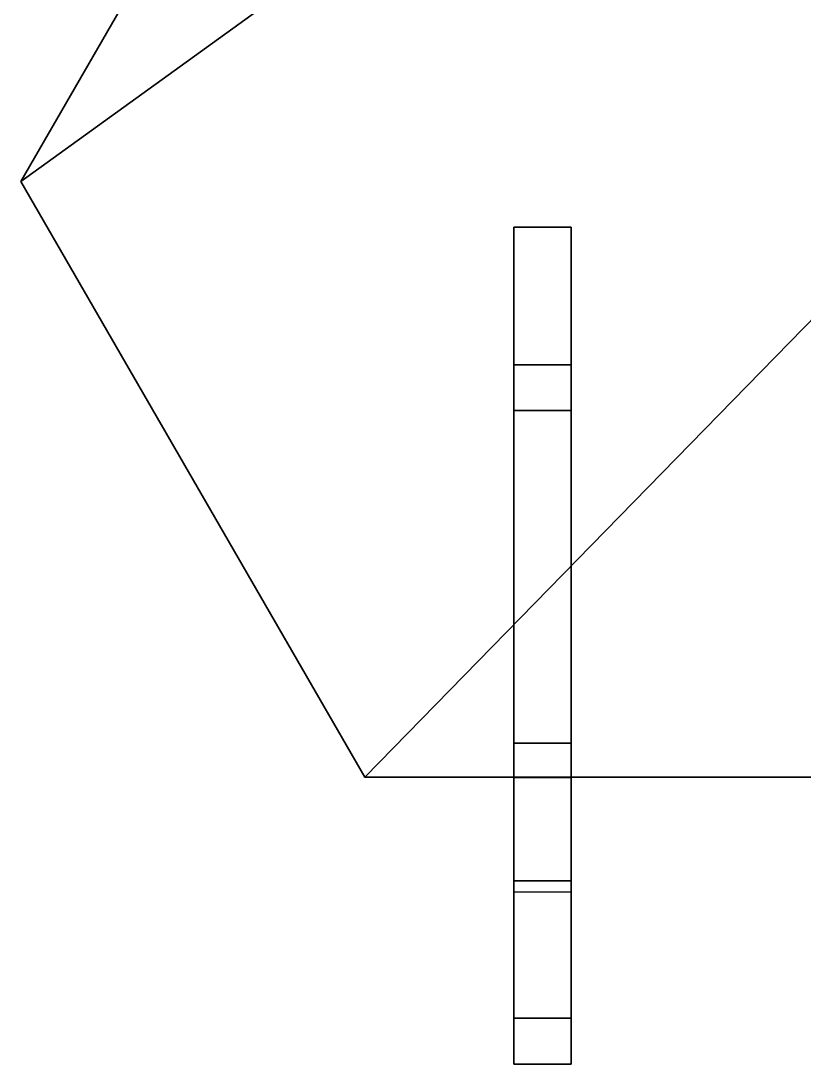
# Model space of a CAD drawing. Extents: x -0.6 to 1.08, y -1.05 to 0.75.
# Drawn here: x -0.6 to 0.083, y -0.77 to 0.14 of the extents above; entities that cross this region are included whole.
import ezdxf

# ---------------------------------------------------------------- set-up
doc = ezdxf.new("R2010")
doc.units = 0
doc.layers.add('TURRET', color=2, linetype='CONTINUOUS')

msp = doc.modelspace()

# ---------------------------------------------------------------- linework, layer by layer
at = {"layer": 'TURRET'}
for points in [[(-0.3, -0.51962, 0.15), (0.12, -0.09, 0.15), (0.12, 0.51962, 0.15), (-0.6, 0, 0.15)], [(-0.3, 0.51962), (-0.6, 0), (-0.6, 0, 0.15), (-0.3, 0.51962, 0.15)], [(-0.6, 0, 0.15), (0.12, 0.51962, 0.15), (0.12, 0.51962, 0.15), (-0.3, 0.51962, 0.15)], [(-0.6, 0), (-0.3, -0.51962), (-0.3, -0.51962, 0.15), (-0.6, 0, 0.15)], [(-0.12, -0.2, 0.77), (-0.12, -0.04, 0.68), (-0.17, -0.04, 0.68), (-0.17, -0.2, 0.77)], [(-0.17, -0.04, 0.68), (-0.17, -0.16, 0.54), (-0.17, -0.49, 0.71), (-0.17, -0.2, 0.77)], [(-0.12, -0.04, 0.68), (-0.12, -0.16, 0.54), (-0.17, -0.16, 0.54), (-0.17, -0.04, 0.68)], [(-0.12, -0.49, 0.71), (-0.12, -0.16, 0.54), (-0.12, -0.04, 0.68), (-0.12, -0.2, 0.77)], [(0.3, -0.51962, 0.15), (0.54804, -0.09, 0.15), (0.12, -0.09, 0.15), (-0.3, -0.51962, 0.15)], [(-0.12, -0.16, 0.54), (-0.12, -0.61, 0.28), (-0.17, -0.61, 0.28), (-0.17, -0.16, 0.54)], [(-0.17, -0.16, 0.54), (-0.17, -0.61, 0.28), (-0.17, -0.73, 0.32), (-0.17, -0.49, 0.71)], [(-0.12, -0.73, 0.32), (-0.12, -0.61, 0.28), (-0.12, -0.16, 0.54), (-0.12, -0.49, 0.71)], [(-0.17, -0.2, 0.77), (-0.17, -0.49, 0.71), (-0.12, -0.49, 0.71), (-0.12, -0.2, 0.77)], [(-0.17, -0.49, 0.71), (-0.17, -0.73, 0.32), (-0.12, -0.73, 0.32), (-0.12, -0.49, 0.71)], [(-0.3, -0.51962), (0.3, -0.51962), (0.3, -0.51962, 0.15), (-0.3, -0.51962, 0.15)], [(-0.17, -0.52), (-0.17, -0.77), (-0.17, -0.62, 0.15), (-0.17, -0.52, 0.15)], [(-0.12, -0.52), (-0.12, -0.77), (-0.17, -0.77), (-0.17, -0.52)], [(-0.12, -0.62, 0.15), (-0.12, -0.77), (-0.12, -0.52), (-0.12, -0.52, 0.15)], [(-0.17, -0.61, 0.28), (-0.17, -0.62, 0.15), (-0.17, -0.77), (-0.17, -0.73, 0.32)], [(-0.12, -0.61, 0.28), (-0.12, -0.62, 0.15), (-0.17, -0.62, 0.15), (-0.17, -0.61, 0.28)], [(-0.12, -0.77), (-0.12, -0.62, 0.15), (-0.12, -0.61, 0.28), (-0.12, -0.73, 0.32)], [(-0.17, -0.73, 0.32), (-0.17, -0.77), (-0.12, -0.77), (-0.12, -0.73, 0.32)]]:
    msp.add_3dface(points, dxfattribs=at)

doc.saveas('drawing.dxf')
